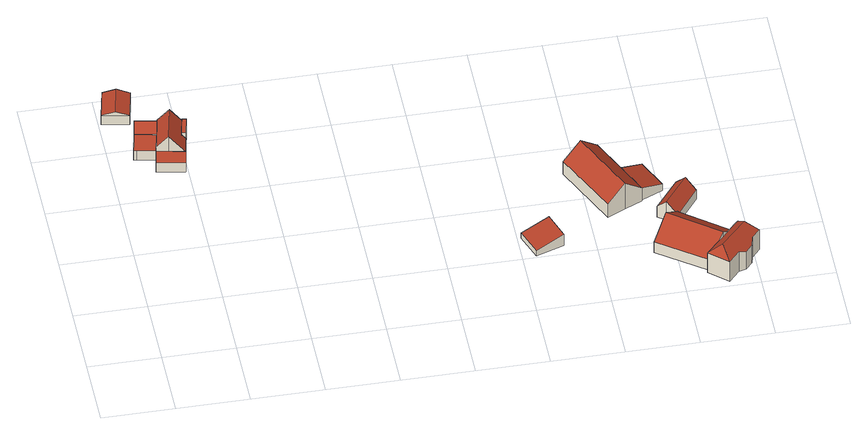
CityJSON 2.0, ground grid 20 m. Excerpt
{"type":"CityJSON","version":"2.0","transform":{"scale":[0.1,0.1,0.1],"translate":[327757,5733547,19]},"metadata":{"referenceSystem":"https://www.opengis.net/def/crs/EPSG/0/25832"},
"CityObjects":{
"building1":{"type":"Building","attributes":{"Geometrietyp2DReferenz":"3000","Gemeindeschluessel":"05170012","function":"31001_2463","roofType":"3100","measuredHeight":4.45},"address":[{"country":"Germany","locality":"Hamminkeln","thoroughfareNumber":"10","thoroughfareName":"Duisburger Straße"}],"geometry":[{"type":"Solid","lod":"2","boundaries":[[[[0,1,2,3]],[[4,5,1,0]],[[6,7,5,4]],[[3,2,7,6]],[[0,8,4]],[[6,9,3]],[[3,9,8,0]],[[4,8,9,6]],[[1,5,7,2]]]],"semantics":{"surfaces":[{"type":"WallSurface"},{"type":"RoofSurface"},{"type":"GroundSurface"}],"values":[[0,0,0,0,0,0,1,1,2]]}}]},
"building2":{"type":"Building","attributes":{"Geometrietyp2DReferenz":"3000","Gemeindeschluessel":"05170012","function":"51009_1610","roofType":"1000","measuredHeight":3.16},"geometry":[{"type":"Solid","lod":"2","boundaries":[[[[10,11,12,13]],[[14,15,11,10]],[[16,17,15,14]],[[18,19,17,16]],[[13,12,19,18]],[[16,14,10,13,18]],[[11,15,17,19,12]]]],"semantics":{"surfaces":[{"type":"WallSurface"},{"type":"RoofSurface"},{"type":"GroundSurface"}],"values":[[0,0,0,0,0,1,2]]}}]},
"building3":{"type":"Building","attributes":{"Geometrietyp2DReferenz":"3000","Gemeindeschluessel":"05170012","function":"31001_1010","roofType":"3100","measuredHeight":6.17},"address":[{"country":"Germany","locality":"Hamminkeln","thoroughfareNumber":"10","thoroughfareName":"Duisburger Straße"}],"geometry":[{"type":"Solid","lod":"2","boundaries":[[[[20,21,22,23]],[[13,12,21,20]],[[18,19,12,13]],[[23,22,19,18]],[[20,24,13]],[[18,25,23]],[[23,25,24,20]],[[13,24,25,18]],[[21,12,19,22]]]],"semantics":{"surfaces":[{"type":"WallSurface"},{"type":"RoofSurface"},{"type":"GroundSurface"}],"values":[[0,0,0,0,0,0,1,1,2]]}}]},
"building4":{"type":"Building","attributes":{"Geometrietyp2DReferenz":"3000","Gemeindeschluessel":"05170012","function":"31001_1010","roofType":"1000","measuredHeight":3.27},"address":[{"country":"Germany","locality":"Hamminkeln","thoroughfareNumber":"10","thoroughfareName":"Duisburger Straße"}],"geometry":[{"type":"Solid","lod":"2","boundaries":[[[[26,27,28,29]],[[30,31,27,26]],[[32,11,31,30]],[[29,28,11,32]],[[30,26,29,32]],[[27,31,11,28]]]],"semantics":{"surfaces":[{"type":"WallSurface"},{"type":"RoofSurface"},{"type":"GroundSurface"}],"values":[[0,0,0,0,1,2]]}}]},
"building5":{"type":"Building","attributes":{"Geometrietyp2DReferenz":"3000","Gemeindeschluessel":"05170012","function":"31001_1010","roofType":"3100","measuredHeight":8.29},"address":[{"country":"Germany","locality":"Hamminkeln","thoroughfareNumber":"10","thoroughfareName":"Duisburger Straße"}],"geometry":[{"type":"Solid","lod":"2","boundaries":[[[[33,11,34,35]],[[36,12,11,33]],[[37,21,12,36]],[[38,39,21,37]],[[40,41,39,38]],[[42,43,41,40]],[[44,45,43,42]],[[46,47,45,44]],[[48,28,47,46]],[[35,34,28,48]],[[38,37,36,33,35,40]],[[48,46,44,42,40,35]],[[11,12,21,39,41,43,45,47,28,34]]]],"semantics":{"surfaces":[{"type":"WallSurface"},{"type":"RoofSurface"},{"type":"GroundSurface"}],"values":[[0,0,0,0,0,0,0,0,0,0,1,1,2]]}}]},
"building6":{"type":"Building","attributes":{"Geometrietyp2DReferenz":"3000","Gemeindeschluessel":"05170012","function":"51009_1610","roofType":"1000","measuredHeight":5.06},"geometry":[{"type":"Solid","lod":"2","boundaries":[[[[49,47,50,51]],[[52,45,47,49]],[[53,43,45,52]],[[51,50,43,53]],[[52,49,51,53]],[[47,45,43,50]]]],"semantics":{"surfaces":[{"type":"WallSurface"},{"type":"RoofSurface"},{"type":"GroundSurface"}],"values":[[0,0,0,0,1,2]]}}]},
"building7":{"type":"Building","attributes":{"Geometrietyp2DReferenz":"3000","Gemeindeschluessel":"05170012","function":"31001_2723","roofType":"2100","measuredHeight":3.93},"geometry":[{"type":"Solid","lod":"2","boundaries":[[[[54,55,56,57]],[[58,59,55,54]],[[60,61,59,58]],[[57,56,61,60]],[[58,54,57,60]],[[55,59,61,56]]]],"semantics":{"surfaces":[{"type":"WallSurface"},{"type":"RoofSurface"},{"type":"GroundSurface"}],"values":[[0,0,0,0,1,2]]}}]},
"building8":{"type":"Building","attributes":{"Geometrietyp2DReferenz":"3000","Gemeindeschluessel":"05170012","function":"31001_2721","roofType":"3100","measuredHeight":9.06},"address":[{"country":"Germany","locality":"Hamminkeln","thoroughfareNumber":"11","thoroughfareName":"Duisburger Straße"}],"geometry":[{"type":"Solid","lod":"2","boundaries":[[[[62,63,64,65]],[[66,67,63,62]],[[68,69,67,66]],[[70,71,69,68]],[[72,73,71,70]],[[74,75,73,72]],[[65,64,75,74]],[[74,72,70,68,65]],[[66,62,65,68]],[[63,67,69,71,73,75,64]]]],"semantics":{"surfaces":[{"type":"WallSurface"},{"type":"RoofSurface"},{"type":"GroundSurface"}],"values":[[0,0,0,0,0,0,0,1,1,2]]}}]},
"building9":{"type":"Building","attributes":{"Geometrietyp2DReferenz":"3000","Gemeindeschluessel":"05170012","function":"31001_2721","roofType":"2100","measuredHeight":4.43},"address":[{"country":"Germany","locality":"Hamminkeln","thoroughfareNumber":"11","thoroughfareName":"Duisburger Straße"}],"geometry":[{"type":"Solid","lod":"2","boundaries":[[[[76,77,78,79]],[[80,81,77,76]],[[82,83,81,80]],[[79,78,83,82]],[[80,76,79,82]],[[77,81,83,78]]]],"semantics":{"surfaces":[{"type":"WallSurface"},{"type":"RoofSurface"},{"type":"GroundSurface"}],"values":[[0,0,0,0,1,2]]}}]},
"building10":{"type":"Building","attributes":{"name":"Lackmannshof","Geometrietyp2DReferenz":"3000","Gemeindeschluessel":"05170012","function":"31001_1210","roofType":"3100","measuredHeight":8.78},"address":[{"country":"Germany","locality":"Hamminkeln","thoroughfareNumber":"11a","thoroughfareName":"Duisburger Straße"}],"geometry":[{"type":"Solid","lod":"2","boundaries":[[[[84,85,86,87]],[[88,89,85,84]],[[90,91,89,88]],[[92,93,91,90]],[[94,95,93,92]],[[96,97,95,94]],[[98,99,97,96]],[[87,86,99,98]],[[87,98,96,84]],[[94,92,90,88,84,96]],[[85,89,91,93,95,97,99,86]]]],"semantics":{"surfaces":[{"type":"WallSurface"},{"type":"RoofSurface"},{"type":"GroundSurface"}],"values":[[0,0,0,0,0,0,0,0,1,1,2]]}}]},
"building11":{"type":"Building","attributes":{"Geometrietyp2DReferenz":"3000","Gemeindeschluessel":"05170012","function":"31001_2463","roofType":"3100","measuredHeight":6.45},"address":[{"country":"Germany","locality":"Hamminkeln","thoroughfareNumber":"11","thoroughfareName":"Duisburger Straße"}],"geometry":[{"type":"Solid","lod":"2","boundaries":[[[[100,101,102,103]],[[104,105,101,100]],[[106,107,105,104]],[[108,109,107,106]],[[110,111,109,108]],[[112,113,111,110]],[[114,115,113,112]],[[103,102,115,114]],[[100,103,114,112,110,104]],[[108,106,104,110]],[[101,105,107,109,111,113,115,102]]]],"semantics":{"surfaces":[{"type":"WallSurface"},{"type":"RoofSurface"},{"type":"GroundSurface"}],"values":[[0,0,0,0,0,0,0,0,1,1,2]]}}]},
"building12":{"type":"Building","attributes":{"name":"Lackmannshof","Geometrietyp2DReferenz":"3000","Gemeindeschluessel":"05170012","function":"31001_1210","roofType":"3200","measuredHeight":10.15},"address":[{"country":"Germany","locality":"Hamminkeln","thoroughfareNumber":"11","thoroughfareName":"Duisburger Straße"}],"geometry":[{"type":"Solid","lod":"2","boundaries":[[[[116,117,118,119]],[[120,121,117,116]],[[122,123,121,120]],[[124,125,123,122]],[[126,127,125,124]],[[128,129,127,126]],[[130,131,129,128]],[[132,133,131,130]],[[134,135,133,132]],[[119,118,135,134]],[[136,116,119,134,132,130,128,137]],[[128,126,137]],[[137,126,124,122,120,136]],[[120,116,136]],[[117,121,123,125,127,129,131,133,135,118]]]],"semantics":{"surfaces":[{"type":"WallSurface"},{"type":"RoofSurface"},{"type":"GroundSurface"}],"values":[[0,0,0,0,0,0,0,0,0,0,1,1,1,1,2]]}}]}
},
"vertices":[
[77,880,52],[77,880,21],[95,966,21],[95,966,52],[3,894,52],[3,894,21],[21,981,52],[21,981,21],[40,887,65],[58,974,65],
[120,732,53],[120,732,21],[133,794,21],[133,794,53],[70,742,53],[70,742,21],[62,744,53],[62,744,21],[75,806,53],[75,806,21],
[141,834,53],[141,834,21],[82,846,21],[82,846,53],[137,814,83],[78,826,83],
[188,672,54],[188,672,21],[196,716,21],[196,716,54],[111,688,54],[111,688,21],[120,732,54],
[120,732,67],[152,725,21],[152,725,104],[133,794,67],[141,834,67],[141,835,67],[141,835,21],[173,829,104],[173,829,21],[205,822,67],[205,822,21],[194,769,67],[194,769,21],[206,766,52],[206,766,21],[196,716,52],
[206,766,72],[217,820,21],[217,820,72],[194,769,72],[205,822,72],
[1087,297,53],[1087,297,14],[1007,270,14],[1007,270,32],[1113,221,54],[1113,221,14],[1034,194,32],[1034,194,14],
[1248,319,48],[1248,319,3],[1298,342,3],[1298,342,94],[1163,504,48],[1163,504,3],[1213,527,94],[1213,527,3],[1263,550,48],[1263,550,3],[1308,452,48],[1308,452,3],[1348,365,48],[1348,365,3],
[1368,479,27],[1368,479,5],[1308,452,5],[1308,452,49],[1407,393,28],[1407,393,5],[1348,365,49],[1348,365,5],
[1382,209,98],[1382,209,10],[1341,156,10],[1341,156,47],[1419,257,51],[1419,257,10],[1423,262,47],[1423,262,10],[1427,259,47],[1427,259,10],[1561,156,47],[1561,156,10],[1517,108,98],[1517,108,10],[1472,61,47],[1472,61,10],
[1419,257,44],[1419,257,8],[1423,262,8],[1423,262,44],[1396,275,72],[1396,275,8],[1374,292,44],[1374,292,8],[1440,377,44],[1440,377,8],[1463,360,72],[1463,360,8],[1488,340,40],[1488,340,8],[1427,259,39],[1427,259,8],
[1516,8,82],[1516,8,11],[1547,42,11],[1547,42,82],[1465,53,82],[1465,53,11],[1472,61,82],[1472,61,11],[1561,156,82],[1561,156,11],[1565,160,82],[1565,160,11],[1615,115,82],[1615,115,11],[1591,89,82],[1591,89,11],[1586,69,73],[1586,69,11],[1567,48,73],[1567,48,11],[1504,46,113],[1576,122,113]
]}
